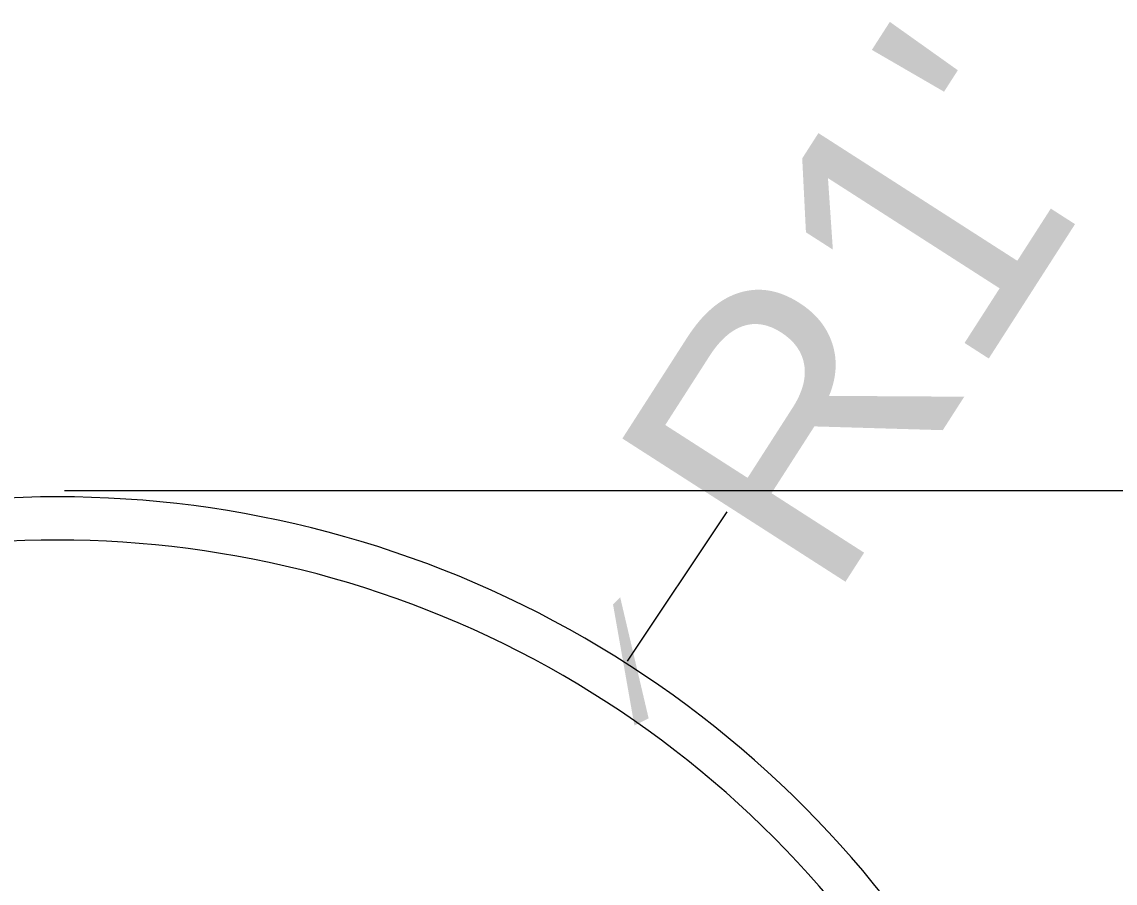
# Model space of a CAD drawing. Header units: inches. Extents: x 3324238 to 135265466, y -1036581 to 20094598.
# Drawn here: x 3353728.39 to 3353740.76, y -519018.51 to -519008.77 of the extents above; entities that cross this region are included whole.
import ezdxf

# ---------------------------------------------------------------- set-up
doc = ezdxf.new("R2010")
doc.units = ezdxf.units.IN
doc.header["$MEASUREMENT"] = 0
for name, color, linetype in [('PDF_Geometry', 7, 'Continuous'), ('PDF_Solid Fills', 7, 'Continuous'), ('PDF_Text', 1, 'Continuous')]:
    doc.layers.add(name, color=color, linetype=linetype)
doc.styles.add('PDF Arial', font='arial.ttf')

msp = doc.modelspace()

# ---------------------------------------------------------------- linework, layer by layer
at = {"layer": 'PDF_Geometry', "color": 252, "lineweight": 13, "true_color": 0x979797}
msp.add_lwpolyline([(3353728.878, -519014.067), (3353744.267, -519014.067)], dxfattribs=at)
at = {"layer": 'PDF_Geometry', "color": 152, "lineweight": 13, "true_color": 0x006edd}
msp.add_lwpolyline([(3353736.371, -519014.308), (3353735.243, -519016)], dxfattribs=at)
at = {"layer": 'PDF_Geometry', "color": 32, "lineweight": 13, "true_color": 0xdd6e00}
msp.add_lwpolyline([(3353740.239, -519026.072, 1.00015), (3353717.356, -519026.072), (3353717.356, -519077.073)], format="xyb", dxfattribs=at)
msp.add_arc((3353728.797, -519026.064), 11.925, 359.9618, 180.0382, dxfattribs=at)
at = {"layer": 'PDF_Solid Fills', "color": 152, "lineweight": 30, "true_color": 0x006edd, "transparency": 33554559}
for points in [[(3353735.163, -519015.275), (3353735.082, -519015.356), (3353735.485, -519016.645)], [(3353735.082, -519015.356), (3353735.485, -519016.645), (3353735.324, -519016.725)]]:
    msp.add_solid(points, dxfattribs=at)

# ---------------------------------------------------------------- texts
at = {"layer": 'PDF_Text', "lineweight": 30, "insert": (3353737.526, -519015.389), "char_height": 2.9991, "attachment_point": 7, "rotation": 57.2998, "style": 'PDF Arial'}
msp.add_mtext("R1'", dxfattribs=at)

doc.saveas('drawing.dxf')
